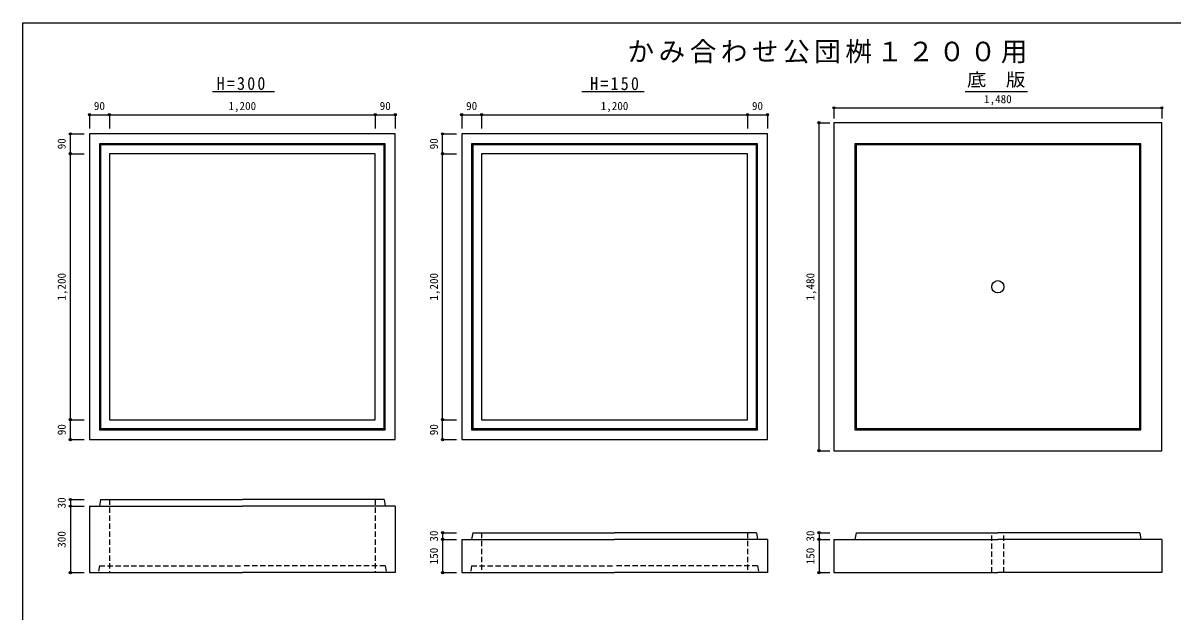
# Model space of a CAD drawing. Units: millimetres at full size, sheet at 1:20. Extents: x -3925 to 3915, y -2795 to 2605.
# Drawn here: x -3925 to 1261, y -48 to 2605 of the extents above; entities that cross this region are included whole.
import ezdxf
from ezdxf.enums import TextEntityAlignment as Align

# ---------------------------------------------------------------- set-up
doc = ezdxf.new("R2010")
doc.units = ezdxf.units.MM
doc.header["$LTSCALE"] = 20
doc.header["$PDMODE"] = 32
doc.header["$PDSIZE"] = 10
doc.linetypes.add('DASHED1', pattern=[1.8, 1.2, -0.6])
for name, color, linetype in [('0-1_躯体', 3, 'DASHED1'), ('0-3_建具', 7, 'Continuous'), ('F-0_F-0ﾚｲﾔ', 2, 'Continuous')]:
    doc.layers.add(name, color=color, linetype=linetype)
doc.styles.add('ＭＳ ゴシック', font='')
doc.styles.get('ＭＳ ゴシック').set_extended_font_data('MS Gothic')

msp = doc.modelspace()

# ---------------------------------------------------------------- linework, layer by layer
at = {"layer": '0-1_躯体', "linetype": 'Continuous'}
for p, q in [((-3580.33, 2059.74), (-3575.33, 2054.74)), ((-2290.33, 2059.74), (-2295.33, 2054.74)), ((-1900.33, 2059.74), (-1895.33, 2054.74)), ((-610.33, 2059.74), (-615.33, 2054.74)), ((-3575.33, 774.74), (-3580.33, 769.74)), ((-2295.33, 774.74), (-2290.33, 769.74)), ((-1895.33, 774.74), (-1900.33, 769.74)), ((-615.33, 774.74), (-610.33, 769.74)), ((-3625.33, 424.74), (-3625.33, 124.74)), ((-3625.33, 424.74), (-2935.33, 424.74)), ((-3575.33, 454.74), (-3580.33, 424.74)), ((-3575.33, 454.74), (-2935.33, 454.74)), ((-2295.33, 454.74), (-2935.33, 454.74)), ((-2245.33, 424.74), (-2935.33, 424.74)), ((-2295.33, 454.74), (-2290.33, 424.74)), ((-2245.33, 424.74), (-2245.33, 124.74)), ((-1945.33, 274.74), (-1945.33, 124.74)), ((-1945.33, 274.74), (-1255.33, 274.74)), ((-1895.33, 304.74), (-1900.33, 274.74)), ((-1895.33, 304.74), (-1255.33, 304.74)), ((-615.33, 304.74), (-1255.33, 304.74)), ((-565.33, 274.74), (-1255.33, 274.74)), ((-615.33, 304.74), (-610.33, 274.74)), ((-565.33, 274.74), (-565.33, 124.74)), ((-265.33, 274.74), (-265.33, 124.74)), ((-265.33, 274.74), (474.67, 274.74)), ((-165.33, 304.74), (-170.33, 274.74)), ((-165.33, 304.74), (474.67, 304.74)), ((1114.67, 304.74), (474.67, 304.74)), ((1214.67, 274.74), (474.67, 274.74)), ((1114.67, 304.74), (1119.67, 274.74)), ((1214.67, 274.74), (1214.67, 124.74)), ((-3625.33, 124.74), (-2935.33, 124.74)), ((-2245.33, 124.74), (-2935.33, 124.74)), ((-1945.33, 124.74), (-1255.33, 124.74)), ((-565.33, 124.74), (-1255.33, 124.74)), ((-265.33, 124.74), (474.67, 124.74)), ((1214.67, 124.74), (474.67, 124.74))]:
    msp.add_line(p, q, dxfattribs=at)
at = {"layer": '0-1_躯体'}
for p, q in [((-3535.33, 454.74), (-3535.33, 124.74)), ((-2335.33, 454.74), (-2335.33, 124.74)), ((-1855.33, 304.74), (-1855.33, 124.74)), ((-655.33, 304.74), (-655.33, 124.74)), ((447.17, 124.74), (447.17, 304.74)), ((502.17, 124.74), (502.17, 304.74)), ((-3580.33, 154.74), (-3585.33, 124.74)), ((-3580.33, 154.74), (-2935.33, 154.74)), ((-2290.33, 154.74), (-2935.33, 154.74)), ((-2290.33, 154.74), (-2285.33, 124.74)), ((-1900.33, 154.74), (-1905.33, 124.74)), ((-1900.33, 154.74), (-1255.33, 154.74)), ((-610.33, 154.74), (-1255.33, 154.74)), ((-610.33, 154.74), (-605.33, 124.74))]:
    msp.add_line(p, q, dxfattribs=at)
at = {"layer": '0-1_躯体', "linetype": 'Continuous'}
for points in [[(-265.33, 674.74), (1214.67, 674.74), (1214.67, 2154.74), (-265.33, 2154.74)], [(-3625.33, 724.74), (-2245.33, 724.74), (-2245.33, 2104.74), (-3625.33, 2104.74)], [(-1945.33, 724.74), (-565.33, 724.74), (-565.33, 2104.74), (-1945.33, 2104.74)], [(-3580.33, 769.74), (-2290.33, 769.74), (-2290.33, 2059.74), (-3580.33, 2059.74)], [(-3575.33, 774.74), (-2295.33, 774.74), (-2295.33, 2054.74), (-3575.33, 2054.74)], [(-1900.33, 769.74), (-610.33, 769.74), (-610.33, 2059.74), (-1900.33, 2059.74)], [(-1895.33, 774.74), (-615.33, 774.74), (-615.33, 2054.74), (-1895.33, 2054.74)], [(-170.33, 769.74), (1119.67, 769.74), (1119.67, 2059.74), (-170.33, 2059.74)], [(-165.33, 774.74), (1114.67, 774.74), (1114.67, 2054.74), (-165.33, 2054.74)], [(-3535.33, 814.74), (-2335.33, 814.74), (-2335.33, 2014.74), (-3535.33, 2014.74)], [(-1855.33, 814.74), (-655.33, 814.74), (-655.33, 2014.74), (-1855.33, 2014.74)]]:
    msp.add_lwpolyline(points, close=True, dxfattribs=at)
msp.add_circle((474.67, 1414.74), 27.5, dxfattribs=at)
at = {"layer": '0-3_建具', "color": 2}
for p, q in [((-3070.64, 2295.86), (-2789.88, 2295.86)), ((-1403.06, 2295.7), (-1122.3, 2295.7)), ((326.94, 2295.7), (607.7, 2295.7))]:
    msp.add_line(p, q, dxfattribs=at)
at = {"layer": '0-3_建具'}
for p, q in [((-3625.33, 2191.01), (-3535.33, 2191.01)), ((-3625.33, 2191.01), (-3625.33, 2128.14)), ((-3535.33, 2191.01), (-3535.33, 2128.14)), ((-3535.33, 2191.01), (-2335.33, 2191.01)), ((-2335.33, 2191.01), (-2335.33, 2128.14)), ((-2335.33, 2191.01), (-2245.33, 2191.01)), ((-2245.33, 2191.01), (-2245.33, 2128.14)), ((-1945.33, 2191.01), (-1855.33, 2191.01)), ((-1945.33, 2191.01), (-1945.33, 2128.14)), ((-1855.33, 2191.01), (-1855.33, 2128.14)), ((-1855.33, 2191.01), (-655.33, 2191.01)), ((-655.33, 2191.01), (-655.33, 2128.14)), ((-655.33, 2191.01), (-565.33, 2191.01)), ((-565.33, 2191.01), (-565.33, 2128.14)), ((-265.33, 2221.98), (1214.67, 2221.98)), ((-265.33, 2221.98), (-265.33, 2173.06)), ((1214.67, 2221.98), (1214.67, 2173.06)), ((-332.57, 674.74), (-332.57, 2154.74)), ((-332.57, 2154.74), (-283.66, 2154.74)), ((-3711.6, 2014.74), (-3711.6, 2104.74)), ((-3711.6, 2104.74), (-3648.73, 2104.74)), ((-2031.6, 2014.74), (-2031.6, 2104.74)), ((-2031.6, 2104.74), (-1968.73, 2104.74)), ((-3711.6, 814.74), (-3711.6, 2014.74)), ((-3711.6, 2014.74), (-3648.73, 2014.74)), ((-2031.6, 814.74), (-2031.6, 2014.74)), ((-2031.6, 2014.74), (-1968.73, 2014.74)), ((-3711.6, 724.74), (-3711.6, 814.74)), ((-3711.6, 814.74), (-3648.73, 814.74)), ((-2031.6, 724.74), (-2031.6, 814.74)), ((-2031.6, 814.74), (-1968.73, 814.74)), ((-3711.6, 724.74), (-3648.73, 724.74)), ((-2031.6, 724.74), (-1968.73, 724.74)), ((-332.57, 674.74), (-283.66, 674.74)), ((-3711.6, 454.74), (-3711.6, 424.74)), ((-3711.6, 454.74), (-3648.73, 454.74)), ((-3711.6, 424.74), (-3648.73, 424.74)), ((-3711.6, 424.74), (-3711.6, 124.74)), ((-2031.6, 304.74), (-2031.6, 274.74)), ((-2031.6, 304.74), (-1968.73, 304.74)), ((-2031.6, 274.74), (-1968.73, 274.74)), ((-2031.6, 274.74), (-2031.6, 124.74)), ((-332.57, 304.74), (-332.57, 274.74)), ((-332.57, 304.74), (-283.66, 304.74)), ((-332.57, 274.74), (-283.66, 274.74)), ((-332.57, 274.74), (-332.57, 124.74)), ((-3711.6, 124.74), (-3648.73, 124.74)), ((-2031.6, 124.74), (-1968.73, 124.74)), ((-332.57, 124.74), (-283.66, 124.74))]:
    msp.add_line(p, q, dxfattribs=at)
for p in [(-3625.33, 2191.01), (-3535.33, 2191.01), (-2335.33, 2191.01), (-2245.33, 2191.01), (-1945.33, 2191.01), (-1855.33, 2191.01), (-655.33, 2191.01), (-565.33, 2191.01), (-265.33, 2221.98), (1214.67, 2221.98), (-332.57, 2154.74), (-3711.6, 2104.74), (-2031.6, 2104.74), (-3711.6, 2014.74), (-2031.6, 2014.74), (-3711.6, 814.74), (-2031.6, 814.74), (-3711.6, 724.74), (-2031.6, 724.74), (-332.57, 674.74), (-3711.6, 454.74), (-3711.6, 424.74), (-2031.6, 304.74), (-2031.6, 274.74), (-332.57, 304.74), (-332.57, 274.74), (-3711.6, 124.74), (-2031.6, 124.74), (-332.57, 124.74)]:
    msp.add_point(p, dxfattribs=at)
at = {"layer": 'F-0_F-0ﾚｲﾔ'}
msp.add_lwpolyline([(-3925.33, -2795.26), (-3925.33, 2604.74), (3914.67, 2604.74)], dxfattribs=at)

# ---------------------------------------------------------------- texts
at = {"layer": '0-3_建具', "style": 'ＭＳ ゴシック', "width": 1.1}
msp.add_text('底\u3000版', height=58.65, dxfattribs=at).set_placement((334.87, 2301.86), align=Align.BOTTOM_LEFT)
at = {"layer": '0-3_建具', "color": 4, "style": 'ＭＳ ゴシック'}
for s, p in [('90', (-3605.33, 2201.01)), ('1,200', (-2997.83, 2201.01)), ('90', (-2315.33, 2201.01)), ('90', (-1925.33, 2201.01)), ('1,200', (-1317.83, 2201.01)), ('90', (-635.33, 2201.01)), ('1,480', (412.17, 2231.98))]:
    msp.add_text(s, height=36.66, dxfattribs=at).set_placement(p, align=Align.BOTTOM_LEFT)
for s, p in [('90', (-3721.6, 2034.74)), ('90', (-2041.6, 2034.74)), ('1,200', (-3721.6, 1352.24)), ('1,200', (-2041.6, 1352.24)), ('1,480', (-342.57, 1352.24)), ('90', (-3721.6, 744.74)), ('90', (-2041.6, 744.74)), ('30', (-3721.6, 414.74)), ('30', (-2041.6, 264.74)), ('30', (-342.57, 264.74)), ('300', (-3721.6, 237.24)), ('150', (-2041.6, 162.24)), ('150', (-342.57, 162.24))]:
    msp.add_text(s, height=36.66, rotation=90, dxfattribs=at).set_placement(p, align=Align.BOTTOM_LEFT)
at = {"layer": '0-3_建具', "color": 3, "insert": (-1196.91, 2422), "char_height": 87.98, "attachment_point": 7, "style": 'ＭＳ ゴシック'}
msp.add_mtext('\\T1.17;かみ合わせ公団桝１２００用', dxfattribs=at)
at = {"layer": '0-3_建具', "char_height": 58.65, "attachment_point": 7, "style": 'ＭＳ ゴシック'}
for s, insert in [('\\T1.28;\\W0.9;H=300', (-3051.19, 2301.8)), ('\\T1.28;\\W0.9;H=150', (-1365.32, 2301.2))]:
    msp.add_mtext(s, dxfattribs=dict(at, insert=insert))

doc.saveas('drawing.dxf')
